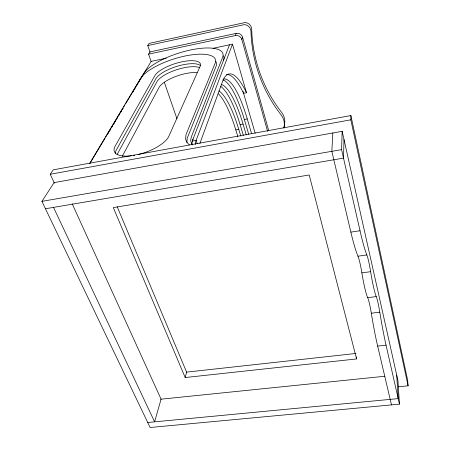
<?xml version="1.0" encoding="UTF-8"?>
<svg xmlns="http://www.w3.org/2000/svg" width="450" height="450" viewBox="0 0 450 450"><rect width="100%" height="100%" fill="white"/><g stroke="black" fill="none" stroke-linecap="round" stroke-linejoin="round"><path stroke-width="0.67" d="M398.306 386.775L408.088 385.808L350.831 119.824L350.876 115.56L53.207 169.847L50.248 174.257L54.371 183.189M344.002 139.551L343.519 158.124L45.45 208.755M399.459 404.145L386.044 345.15A64.125 5.31 81.5 0 1 379.789 312.176A20.604 1.89 81.7 0 0 376.256 296.584A30.499 2.768 81.4 0 1 370.626 271.688A21.184 2.053 81.5 0 0 366.834 254.947A69.418 6.48 80.8 0 1 360.034 230.771L341.589 149.648L342.163 131.316L54.107 182.61L41.912 201.352L150.109 427.5L399.459 404.145L397.924 380.503L342.163 131.316M332.826 132.981L331.841 151.329L350.848 232.121A69.238 7.239 80.8 0 0 357.964 256.185A21.128 2.295 81.5 0 1 361.868 272.863A30.42 3.094 81.4 0 0 367.673 297.669A20.548 2.115 81.8 0 1 371.306 313.211A63.968 5.94 81.6 0 0 377.657 346.089L391.489 404.893M356.58 356.861L356.586 358.937L185.197 377.539L186.593 372.127L117.242 206.837M267.604 131.338L241.808 39.437L242.589 37.238A5.265 4.928 28.9 0 0 236.188 33.396L149.963 51.907L148.579 54.146L151.183 61.577M199.907 143.319L222.232 82.389A92.509 21.583 80.2 0 1 246.493 92.756L232.493 44.184L212.991 48.313M148.579 54.146L235.361 35.567L236.188 33.396M232.493 44.184L196.138 140.355A39.87 16.751 -17 0 0 195.502 144.461M229.489 44.82L192.285 141.064L196.138 140.355L197.196 143.488M122.282 156.279L159.311 86.968A24.036 8.297 -17.9 0 1 197.021 72.551M89.606 163.536L140.372 78.728A39.954 13.213 -17.8 0 1 185.349 55.952A39.954 13.213 -17.8 0 1 215.111 63.276L185.951 134.797L185.659 139.033A50.372 20.655 -16.9 0 0 189.428 144.81M89.848 163.553L104.985 138.24M105.705 137.031L123.008 108.101M123.728 106.897L124.808 105.086M125.528 103.883L143.55 73.749A42.165 13.776 -17.7 0 1 190.834 49.922A42.165 13.776 -17.7 0 1 222.581 57.302L191.891 135.456A68.563 28.62 -16.2 0 0 190.732 140.231A44.668 18.501 -17 0 0 192.662 144.827M108 133.577L109.08 131.771M109.794 130.567L110.514 129.364M111.594 127.558L112.314 126.354M113.389 124.554L114.469 122.749M115.189 121.545L115.903 120.341M116.983 118.536L117.703 117.337M118.783 115.532L119.858 113.726M120.578 112.522L121.297 111.319M122.372 109.519L123.092 108.315M132.795 92.076L133.875 90.27M134.589 89.066L135.309 87.862M136.389 86.062L137.109 84.859M138.184 83.053L139.264 81.248M139.984 80.044L151.121 61.402L166.247 58.202M150.058 52.189L147.746 45.568L149.136 43.391L245.183 22.5A6.823 6.441 29.6 0 1 251.685 29.076L251.904 34.397A168.429 154.221 -27.3 0 0 281.565 112.326A17.207 15.362 12.6 0 1 284.642 123.874A153 130.32 -11.8 0 0 284.006 127.991M147.746 45.568L244.423 24.598A6.868 6.474 29.2 0 1 250.971 31.207L251.196 36.562A169.594 155.143 -26.9 0 0 281.087 114.879A17.319 15.424 12.6 0 1 284.186 126.484A154.001 130.905 -11.6 0 0 283.956 127.862M246.493 92.756L243.585 93.324A92.419 21.943 80.2 0 0 226.361 74.543M222.829 79.864A73.71 18.101 79.8 0 1 244.344 119.486L247.258 118.941L251.578 133.661M220.567 86.288A74.537 18.866 79.9 0 1 240.12 124.644L243.062 124.099L246.274 134.871M218.458 93.825A75.386 19.659 80 0 1 235.806 129.915L238.776 129.364L240.784 136.013M50.248 174.257L350.831 119.824M41.912 201.352L341.589 149.648M350.848 232.121L360.034 230.771M357.964 256.185L366.834 254.947M361.868 272.863L370.626 271.688M367.673 297.669L376.256 296.584M371.306 313.211L379.789 312.176M377.657 346.089L386.044 345.15M186.593 372.127L355.871 353.469M160.678 399.218L384.829 376.256M147.713 422.499L398.205 398.616L396.697 375.041M53.516 207.388L154.603 421.841L161.078 399.173L72.191 203.794M185.197 377.539L113.304 207.596L309.218 174.977L356.586 358.937M164.295 82.192L176.957 118.733M235.806 129.915L237.825 136.547M240.12 124.644L243.349 135.405M244.344 119.486L248.687 134.19M242.994 91.299L255.167 133.178M242.589 37.238L268.656 130.455M350.876 115.56L407.638 380.121L408.088 385.808M186.896 142.622L187.178 138.358L216.056 66.386A39.864 13.331 -17.9 0 0 215.696 61.262M223.667 79.037A73.789 17.809 79.9 0 1 247.258 118.941M235.361 35.567A5.304 4.956 28.5 0 1 241.808 39.437M221.169 84.381A74.616 18.568 79.9 0 1 243.062 124.099M138.189 154.558A29.267 11.464 -19.8 0 0 168.553 136.912L200.374 65.784A24.244 8.016 -17.8 0 0 182.154 61.762A24.244 8.016 -17.8 0 0 155.154 75.139L114.733 146.931A29.267 11.464 -19.8 0 0 129.594 155.998M134.651 155.312A29.267 11.464 -19.8 0 1 133.498 155.509M131.237 155.829A29.267 11.464 -19.8 0 1 130.134 155.947M115.448 153.596A29.188 11.559 -19.8 0 1 116.117 150.368L156.212 78.159A24.193 8.089 -17.9 0 1 178.088 66.004A24.193 8.089 -17.9 0 1 200.323 65.492M218.88 90.877A75.465 19.356 80 0 1 238.776 129.364M199.547 67.573A24.137 8.156 -17.9 0 0 176.923 69.638A24.137 8.156 -17.9 0 0 157.269 81.163L117.489 153.787A29.109 11.649 -19.9 0 0 117.163 154.637M192.094 144.793A44.544 18.641 -17 0 1 191.947 143.797A68.372 28.839 -16.2 0 1 193.089 138.988M223.453 55.8A42.069 13.899 -17.7 0 1 223.493 60.345"/></g></svg>
